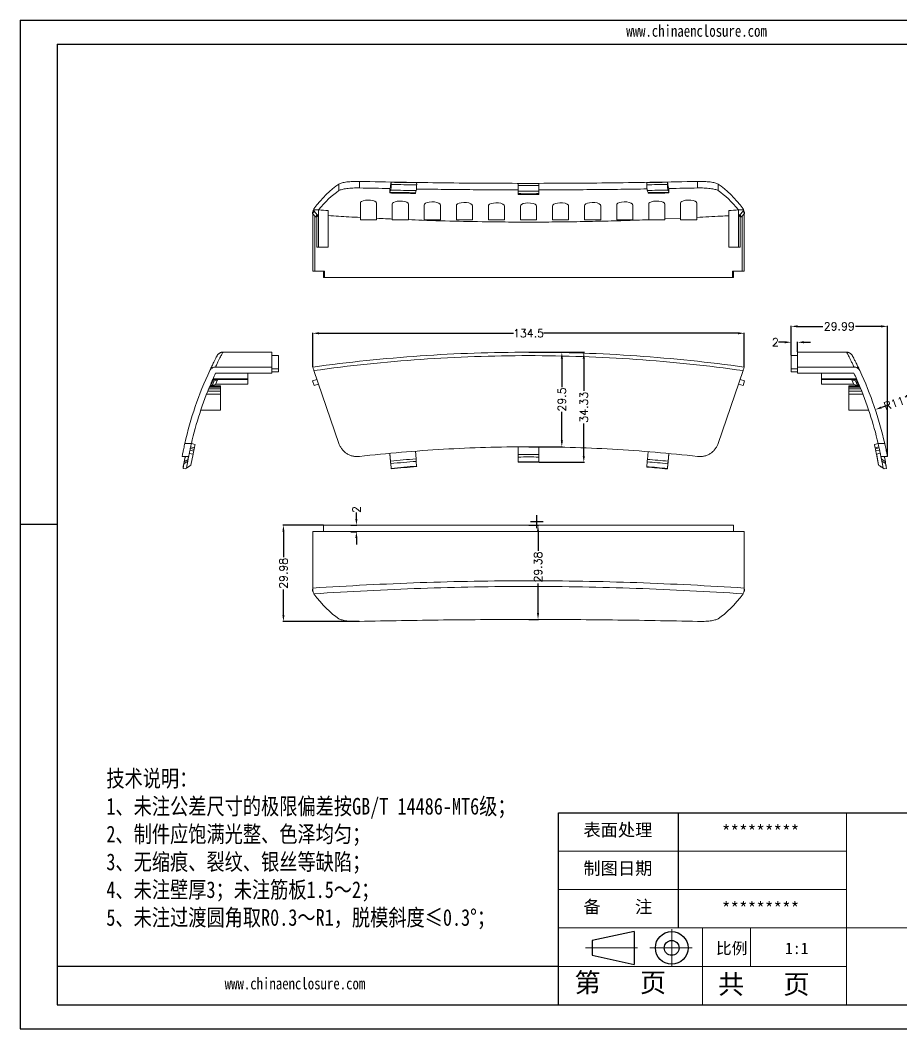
# Model space of a CAD drawing. Header units: inches. Extents: x 1230 to 3313, y 237 to 1043.
# Drawn here: x 2868.1 to 3142.6, y 519 to 833.5 of the extents above; entities that cross this region are included whole.
import ezdxf

# ---------------------------------------------------------------- set-up
doc = ezdxf.new("R2010")
doc.units = ezdxf.units.IN
doc.linetypes.add('CENTER2', pattern=[28.575, 19.05, -3.175, 3.175, -3.175])
doc.layers.add('文字', color=81, linetype='Continuous')
for name, color, linetype, lineweight in [('粗实线', 7, 'Continuous', 30), ('细实线', 3, 'Continuous', 9), ('细点划线', 2, 'CENTER2', 9)]:
    doc.layers.add(name, color=color, linetype=linetype, lineweight=lineweight)
doc.styles.get("Standard").update_dxf_attribs({"font": 'txt', "bigfont": 'gbcbig.shx'})
doc.styles.add('宋体', font='', dxfattribs={"width": 0.8, "height": 3.5})
doc.styles.get('宋体').set_extended_font_data('SimSun')
doc.dimstyles.new('2.5', dxfattribs={"dimtxt": 2.5, "dimasz": 2, "dimexe": 0.18, "dimexo": 0.0625, "dimgap": 0.09, "dimtad": 0, "dimzin": 12, "dimdsep": 46, "dimtxsty": 'Standard', "dimcen": 2, "dimclrd": 3, "dimclre": 3, "dimadec": 0, "dimazin": 0, "dimtfac": 1, "dimtofl": 0, "dimtmove": 0, "dimatfit": 3, "dimfxl": 1, "dimtolj": 1, "dimtzin": 0, "dimarcsym": 0})

# ---------------------------------------------------------------- blocks, each defined once
blk = doc.blocks.new('*D298')
at = {"color": 3, "lineweight": -2}
for p, q in [((2959.32, 725.44), (2959.32, 736.09)), ((2961.32, 735.91), (3021.9, 735.91)), ((3091.82, 735.91), (3031.24, 735.91)), ((3093.82, 725.44), (3093.82, 736.09))]:
    blk.add_line(p, q, dxfattribs=at)
at = {"color": 3}
for points in [[(2961.32, 736.24), (2961.32, 735.57), (2959.32, 735.91)], [(3091.82, 736.24), (3091.82, 735.57), (3093.82, 735.91)]]:
    blk.add_solid(points, dxfattribs=at)
at = {"layer": 'Defpoints', "color": 0}
for p in [(3093.82, 735.91), (2959.32, 725.38), (3093.82, 725.38)]:
    blk.add_point(p, dxfattribs=at)
at = {"color": 0, "insert": (3026.57, 735.91), "char_height": 2.5, "attachment_point": 5}
blk.add_mtext('\\A1;134.5', dxfattribs=at)
blk = doc.blocks.new('*D300')
at = {"color": 3, "lineweight": -2}
for p, q in [((3026.63, 730), (3037.13, 730)), ((3036.95, 728), (3036.95, 719.09)), ((3036.95, 702.5), (3036.95, 711.41)), ((3026.63, 700.5), (3037.13, 700.5))]:
    blk.add_line(p, q, dxfattribs=at)
at = {"color": 3}
for points in [[(3036.62, 728), (3037.29, 728), (3036.95, 730)], [(3036.62, 702.5), (3037.29, 702.5), (3036.95, 700.5)]]:
    blk.add_solid(points, dxfattribs=at)
at = {"layer": 'Defpoints', "color": 0}
for p in [(3026.57, 730), (3036.95, 730), (3026.57, 700.5)]:
    blk.add_point(p, dxfattribs=at)
at = {"color": 0, "insert": (3036.95, 715.25), "char_height": 2.5, "attachment_point": 5, "rotation": 90}
blk.add_mtext('\\A1;29.5', dxfattribs=at)
blk = doc.blocks.new('*D306')
at = {"color": 3, "lineweight": -2}
for p, q in [((3106.43, 733.1), (3104.43, 733.1)), ((3108.43, 729.07), (3108.43, 733.28)), ((3110.43, 730.07), (3110.43, 733.28)), ((3112.43, 733.1), (3114.43, 733.1))]:
    blk.add_line(p, q, dxfattribs=at)
at = {"color": 3}
for points in [[(3106.43, 733.44), (3106.43, 732.77), (3108.43, 733.1)], [(3112.43, 733.44), (3112.43, 732.77), (3110.43, 733.1)]]:
    blk.add_solid(points, dxfattribs=at)
at = {"layer": 'Defpoints', "color": 0}
for p in [(3108.43, 733.1), (3110.43, 730), (3108.43, 729)]:
    blk.add_point(p, dxfattribs=at)
at = {"color": 0, "insert": (3103.51, 733.1), "char_height": 2.5, "attachment_point": 5}
blk.add_mtext('\\A1;2', dxfattribs=at)
blk = doc.blocks.new('*D310')
at = {"color": 3, "lineweight": -2}
for p, q in [((2962.62, 676.05), (2950, 676.05)), ((2950.18, 674.05), (2950.18, 666.15)), ((2950.18, 648.07), (2950.18, 655.97)), ((2973.8, 646.07), (2950, 646.07))]:
    blk.add_line(p, q, dxfattribs=at)
at = {"color": 3}
for points in [[(2949.85, 674.05), (2950.52, 674.05), (2950.18, 676.05)], [(2949.85, 648.07), (2950.52, 648.07), (2950.18, 646.07)]]:
    blk.add_solid(points, dxfattribs=at)
at = {"layer": 'Defpoints', "color": 0}
for p in [(2950.18, 676.05), (2962.68, 676.05), (2973.86, 646.07)]:
    blk.add_point(p, dxfattribs=at)
at = {"color": 0, "insert": (2950.18, 661.06), "char_height": 2.5, "attachment_point": 5, "rotation": 90}
blk.add_mtext('\\A1;29.98', dxfattribs=at)
blk = doc.blocks.new('*D311')
at = {"color": 3, "lineweight": -2}
for p, q in [((3026.63, 676.05), (3029.71, 676.05)), ((3029.53, 674.05), (3029.53, 668.12)), ((3029.53, 648.68), (3029.53, 657.94)), ((3026.63, 646.68), (3029.71, 646.68))]:
    blk.add_line(p, q, dxfattribs=at)
at = {"color": 3}
for points in [[(3029.19, 674.05), (3029.86, 674.05), (3029.53, 676.05)], [(3029.19, 648.68), (3029.86, 648.68), (3029.53, 646.68)]]:
    blk.add_solid(points, dxfattribs=at)
at = {"layer": 'Defpoints', "color": 0}
for p in [(3026.57, 676.05), (3029.53, 676.05), (3026.57, 646.68)]:
    blk.add_point(p, dxfattribs=at)
at = {"color": 0, "insert": (3029.53, 663.03), "char_height": 2.5, "attachment_point": 5, "rotation": 90}
blk.add_mtext('\\A1;29.38', dxfattribs=at)
blk = doc.blocks.new('*D312')
at = {"color": 3, "lineweight": -2}
for p, q in [((2972.93, 678.05), (2972.93, 680.05)), ((2971.19, 676.05), (2973.11, 676.05)), ((2971.19, 674.05), (2973.11, 674.05)), ((2972.93, 672.05), (2972.93, 670.05))]:
    blk.add_line(p, q, dxfattribs=at)
at = {"color": 3}
for points in [[(2972.59, 678.05), (2973.26, 678.05), (2972.93, 676.05)], [(2972.59, 672.05), (2973.26, 672.05), (2972.93, 674.05)]]:
    blk.add_solid(points, dxfattribs=at)
at = {"layer": 'Defpoints', "color": 0}
for p in [(2971.12, 676.05), (2971.12, 674.05), (2972.93, 676.05)]:
    blk.add_point(p, dxfattribs=at)
at = {"color": 0, "insert": (2972.93, 680.98), "char_height": 2.5, "attachment_point": 5, "rotation": 90}
blk.add_mtext('\\A1;2', dxfattribs=at)
blk = doc.blocks.new('*D313')
at = {"color": 3, "lineweight": -2}
for p, q in [((3138.45, 713.39), (3136.55, 712.76)), ((3027.14, 677.19), (3031.14, 677.19)), ((3029.14, 675.19), (3029.14, 679.19))]:
    blk.add_line(p, q, dxfattribs=at)
at = {"color": 3}
blk.add_solid([(3136.44, 713.08), (3136.65, 712.45), (3134.65, 712.13)], dxfattribs=at)
at = {"layer": 'Defpoints', "color": 0}
for p in [(3134.65, 712.13), (3029.14, 677.19)]:
    blk.add_point(p, dxfattribs=at)
at = {"color": 0, "insert": (3144.07, 715.25), "char_height": 2.5, "attachment_point": 5, "rotation": 18.3233}
blk.add_mtext('\\A1;R111.14', dxfattribs=at)
blk = doc.blocks.new('*D317')
at = {"color": 3, "lineweight": -2}
for p, q in [((3026.63, 730), (3043.98, 730)), ((3043.8, 728), (3043.8, 717.93)), ((3043.8, 697.67), (3043.8, 707.75)), ((3029.85, 695.67), (3043.98, 695.67))]:
    blk.add_line(p, q, dxfattribs=at)
at = {"color": 3}
for points in [[(3043.46, 728), (3044.13, 728), (3043.8, 730)], [(3043.46, 697.67), (3044.13, 697.67), (3043.8, 695.67)]]:
    blk.add_solid(points, dxfattribs=at)
at = {"layer": 'Defpoints', "color": 0}
for p in [(3026.57, 730), (3043.8, 730), (3029.78, 695.67)]:
    blk.add_point(p, dxfattribs=at)
at = {"color": 0, "insert": (3043.8, 712.84), "char_height": 2.5, "attachment_point": 5, "rotation": 90}
blk.add_mtext('\\A1;34.33', dxfattribs=at)
blk = doc.blocks.new('*D318')
at = {"color": 3, "lineweight": -2}
for p, q in [((3108.43, 729.07), (3108.43, 738.24)), ((3110.43, 738.06), (3118.34, 738.06)), ((3136.42, 738.06), (3128.52, 738.06)), ((3138.42, 697.51), (3138.42, 738.24))]:
    blk.add_line(p, q, dxfattribs=at)
at = {"color": 3}
for points in [[(3110.43, 738.4), (3110.43, 737.73), (3108.43, 738.06)], [(3136.42, 738.4), (3136.42, 737.73), (3138.42, 738.06)]]:
    blk.add_solid(points, dxfattribs=at)
at = {"layer": 'Defpoints', "color": 0}
for p in [(3138.42, 738.06), (3108.43, 729), (3138.42, 697.45)]:
    blk.add_point(p, dxfattribs=at)
at = {"color": 0, "insert": (3123.43, 738.06), "char_height": 2.5, "attachment_point": 5}
blk.add_mtext('\\A1;29.99', dxfattribs=at)

msp = doc.modelspace()

# ---------------------------------------------------------------- linework, layer by layer
for p, q in [((2868.135, 833.529), (3312.911, 833.529)), ((2868.135, 833.529), (2868.135, 519.041)), ((2879.644, 826.041), (3305.424, 826.041)), ((2879.644, 826.041), (2879.644, 526.528)), ((2879.644, 676.285), (2868.135, 676.285)), ((2868.135, 664.637), (2868.135, 519.041)), ((3035.862, 526.528), (3035.862, 586.431)), ((3035.862, 586.431), (3305.424, 586.431)), ((3073.301, 550.489), (3073.301, 586.431)), ((3035.862, 538.509), (2879.644, 538.509)), ((2879.644, 526.528), (3305.424, 526.528)), ((2868.135, 519.041), (3312.911, 519.041)), ((2868.135, 519.041), (3074.05, 519.041))]:
    msp.add_line(p, q)
at = {"color": 7, "linetype": 'Continuous', "lineweight": 15}
for p, q in [((2973.859, 783.257), (2973.859, 781.222)), ((3079.282, 783.257), (3079.282, 781.222)), ((2967.498, 782.434), (2967.498, 780.383)), ((2983.321, 781.03), (2983.557, 781.51)), ((2983.321, 781.03), (2983.321, 779.853)), ((2983.321, 779.853), (2983.651, 780.532)), ((2983.652, 781.704), (2983.557, 781.51)), ((2983.649, 782.685), (2983.794, 782.981)), ((2983.652, 781.704), (2983.769, 781.942)), ((2983.797, 782.295), (2983.794, 782.981)), ((2991.321, 779.717), (2991.59, 780.419)), ((2991.709, 782.189), (2991.707, 782.875)), ((3023.321, 780.609), (3023.339, 781.135)), ((3023.321, 780.609), (3023.321, 779.437)), ((3023.321, 779.437), (3023.346, 780.184)), ((3023.345, 782.325), (3023.339, 781.135)), ((3023.346, 781.349), (3023.339, 781.135)), ((3023.345, 782.325), (3023.356, 782.653)), ((3023.346, 780.184), (3023.355, 781.612)), ((3023.346, 781.349), (3023.355, 781.612)), ((3023.355, 781.612), (3023.357, 781.969)), ((3023.357, 781.969), (3023.356, 782.653)), ((3029.796, 782.325), (3029.785, 782.653)), ((3029.785, 781.969), (3029.785, 782.653)), ((3029.785, 781.969), (3029.787, 781.612)), ((3029.796, 781.349), (3029.787, 781.612)), ((3029.787, 781.612), (3029.796, 780.184)), ((3029.803, 781.135), (3029.796, 782.325)), ((3029.796, 781.349), (3029.803, 781.135)), ((3029.821, 779.437), (3029.796, 780.184)), ((3029.821, 780.609), (3029.803, 781.135)), ((3029.821, 780.609), (3029.821, 779.437)), ((3063.41, 782.214), (3063.413, 782.9)), ((3063.821, 779.748), (3063.536, 780.445)), ((3069.839, 782.302), (3069.842, 782.989)), ((3069.989, 782.692), (3069.842, 782.989)), ((3069.986, 781.712), (3069.867, 781.95)), ((3069.986, 781.712), (3070.082, 781.518)), ((3070.321, 779.862), (3069.987, 780.54)), ((3070.321, 781.039), (3070.082, 781.518)), ((3070.321, 781.039), (3070.321, 779.862)), ((3085.643, 782.434), (3085.643, 780.383)), ((2983.321, 779.853), (2983.321, 779.651)), ((2991.321, 779.508), (2991.321, 779.717)), ((3023.321, 779.437), (3023.321, 779.216)), ((3029.821, 779.216), (3029.821, 779.437)), ((3063.821, 779.748), (3063.821, 779.541)), ((3070.321, 779.66), (3070.321, 779.862)), ((2959.222, 773.298), (2959.718, 773.928)), ((2959.222, 773.298), (2959.222, 773.716)), ((2959.718, 774.346), (2959.718, 773.928)), ((2959.718, 774.346), (2961.137, 774.346)), ((2959.718, 773.928), (2960.664, 772.846)), ((2961.137, 774.346), (2961.137, 772.846)), ((2964.17, 774.173), (2964.17, 762.776)), ((2974.158, 776.568), (2974.158, 771.276)), ((2979.158, 771.276), (2979.158, 776.566)), ((2984.115, 776.23), (2984.115, 771.276)), ((2989.115, 771.276), (2989.115, 776.228)), ((2994.09, 775.96), (2994.09, 771.276)), ((2999.09, 771.276), (2999.09, 775.958)), ((3004.076, 775.764), (3004.076, 771.276)), ((3009.076, 771.276), (3009.076, 775.762)), ((3014.071, 775.645), (3014.071, 771.276)), ((3019.071, 771.276), (3019.071, 775.643)), ((3024.071, 775.605), (3024.071, 771.276)), ((3029.071, 771.276), (3029.071, 775.603)), ((3034.07, 775.645), (3034.07, 771.276)), ((3039.07, 771.276), (3039.07, 775.643)), ((3044.065, 775.764), (3044.065, 771.276)), ((3049.065, 771.276), (3049.065, 775.762)), ((3054.052, 775.96), (3054.052, 771.276)), ((3059.052, 771.276), (3059.052, 775.958)), ((3064.026, 776.23), (3064.026, 771.276)), ((3069.026, 771.276), (3069.026, 776.228)), ((3073.984, 776.568), (3073.984, 771.276)), ((3078.984, 771.276), (3078.984, 776.566)), ((3088.972, 774.173), (3088.972, 762.776)), ((3092.005, 774.346), (3092.005, 772.846)), ((3093.424, 774.346), (3092.005, 774.346)), ((3092.478, 772.846), (3093.424, 773.928)), ((3093.424, 774.346), (3093.424, 773.928)), ((3093.424, 773.928), (3093.919, 773.298)), ((3093.919, 773.298), (3093.919, 773.716)), ((2960.168, 772.216), (2959.222, 773.298)), ((2959.321, 772.861), (2959.321, 755.276)), ((2959.981, 755.276), (2959.981, 772.43)), ((2960.664, 772.846), (2960.168, 772.216)), ((2960.168, 772.216), (2960.641, 772.216)), ((2961.137, 772.846), (2960.641, 772.216)), ((2960.641, 772.216), (2960.641, 762.776)), ((2960.664, 772.846), (2961.137, 772.846)), ((2961.137, 772.846), (2961.137, 762.776)), ((2979.158, 771.276), (2974.158, 771.276)), ((2989.115, 771.276), (2984.115, 771.276)), ((2999.09, 771.276), (2994.09, 771.276)), ((3009.076, 771.276), (3004.076, 771.276)), ((3019.071, 771.276), (3014.071, 771.276)), ((3029.071, 771.276), (3024.071, 771.276)), ((3039.07, 771.276), (3034.07, 771.276)), ((3049.065, 771.276), (3044.065, 771.276)), ((3059.052, 771.276), (3054.052, 771.276)), ((3069.026, 771.276), (3064.026, 771.276)), ((3069.026, 771.54), (3073.984, 771.756)), ((3078.984, 771.276), (3073.984, 771.276)), ((3092.478, 772.846), (3092.005, 772.846)), ((3092.005, 772.846), (3092.5, 772.216)), ((3092.005, 772.846), (3092.005, 762.776)), ((3092.973, 772.216), (3092.478, 772.846)), ((3092.973, 772.216), (3092.5, 772.216)), ((3092.5, 772.216), (3092.5, 762.776)), ((3093.919, 773.298), (3092.973, 772.216)), ((3093.16, 772.43), (3093.16, 755.276)), ((3093.821, 772.861), (3093.804, 773.166)), ((3093.821, 772.861), (3093.821, 755.276)), ((2960.641, 762.776), (2961.137, 762.776)), ((2961.137, 762.776), (2964.17, 762.776)), ((3092.005, 762.776), (3088.972, 762.776)), ((3092.5, 762.776), (3092.005, 762.776)), ((2959.981, 755.276), (2959.321, 755.276)), ((2959.981, 755.276), (2963.013, 755.276)), ((2962.682, 755.276), (2962.682, 753.276)), ((2963.013, 755.276), (2963.013, 753.276)), ((3093.16, 755.276), (3090.129, 755.276)), ((3090.129, 755.276), (3090.129, 753.276)), ((3090.459, 755.276), (3090.459, 753.276)), ((3093.821, 755.276), (3093.16, 755.276)), ((2963.013, 753.276), (2962.682, 753.276)), ((3090.129, 753.276), (2963.013, 753.276)), ((3090.129, 753.276), (3090.459, 753.276)), ((2946.596, 730.005), (2931.295, 730.005)), ((2946.596, 730.005), (2946.596, 725.381)), ((3125.734, 730.005), (3110.434, 730.005)), ((3110.434, 725.381), (3110.434, 730.005)), ((2948.596, 729.005), (2946.596, 729.005)), ((2948.596, 729.005), (2948.596, 724.825)), ((3110.434, 729.005), (3108.434, 729.005)), ((3108.434, 724.825), (3108.434, 729.005)), ((2929.01, 725.381), (2946.596, 725.381)), ((2929.035, 723.453), (2946.596, 723.453)), ((2939.096, 723.453), (2939.096, 721.729)), ((2946.596, 725.381), (2946.596, 723.453)), ((2946.596, 724.825), (2948.596, 724.825)), ((2946.596, 723.86), (2948.596, 723.86)), ((2948.596, 723.86), (2948.596, 724.825)), ((2959.704, 724.262), (2967.498, 701.504)), ((3085.643, 701.504), (3093.438, 724.262)), ((3110.434, 724.825), (3108.434, 724.825)), ((3108.434, 723.86), (3108.434, 724.825)), ((3110.434, 723.86), (3108.434, 723.86)), ((3110.434, 723.453), (3110.434, 725.381)), ((3128.019, 725.381), (3110.434, 725.381)), ((3110.434, 723.453), (3127.994, 723.453)), ((3117.934, 723.453), (3117.934, 721.729)), ((2927.944, 719.593), (2928.574, 721.039)), ((2928.156, 721.039), (2928.156, 721.525)), ((2928.156, 721.525), (2929.656, 721.525)), ((2928.574, 721.039), (2928.156, 721.039)), ((2928.247, 721.729), (2939.096, 721.729)), ((2928.574, 721.039), (2929.656, 721.363)), ((2929.656, 721.363), (2929.025, 719.917)), ((2929.656, 721.363), (2929.656, 721.525)), ((2929.656, 721.525), (2939.096, 721.525)), ((2939.096, 721.729), (2939.096, 721.525)), ((2939.096, 721.525), (2939.096, 720.079)), ((2959.222, 721.039), (2960.641, 721.525)), ((2959.222, 721.039), (2959.718, 719.593)), ((3093.919, 721.039), (3092.5, 721.525)), ((3093.919, 721.039), (3093.424, 719.593)), ((3128.783, 721.729), (3117.934, 721.729)), ((3117.934, 721.729), (3117.934, 721.525)), ((3127.374, 721.525), (3117.934, 721.525)), ((3117.934, 721.525), (3117.934, 720.079)), ((3128.874, 721.525), (3127.374, 721.525)), ((3127.374, 721.363), (3127.374, 721.525)), ((3128.004, 719.917), (3127.374, 721.363)), ((3127.374, 721.363), (3128.455, 721.039)), ((3128.455, 721.039), (3129.086, 719.593)), ((3128.455, 721.039), (3128.874, 721.039)), ((3128.874, 721.039), (3128.874, 721.525)), ((2930.596, 717.871), (2926.61, 717.871)), ((2930.596, 718.586), (2926.9, 718.586)), ((2930.596, 719.096), (2927.111, 719.096)), ((2930.596, 719.403), (2927.239, 719.403)), ((2930.596, 719.505), (2927.282, 719.505)), ((2927.525, 719.593), (2927.525, 720.079)), ((2927.525, 719.593), (2927.944, 719.593)), ((2929.025, 719.917), (2927.944, 719.593)), ((2929.096, 720.079), (2939.096, 720.079)), ((2930.596, 719.505), (2930.596, 719.403)), ((2930.596, 719.403), (2930.596, 719.096)), ((2930.596, 719.096), (2930.596, 718.586)), ((2930.596, 718.586), (2930.596, 717.871)), ((2930.596, 717.871), (2930.596, 716.953)), ((2959.718, 719.593), (2961.137, 720.079)), ((3093.424, 719.593), (3092.005, 720.079)), ((3127.934, 720.079), (3117.934, 720.079)), ((3129.747, 719.505), (3126.434, 719.505)), ((3126.434, 719.403), (3126.434, 719.505)), ((3129.79, 719.403), (3126.434, 719.403)), ((3126.434, 719.096), (3126.434, 719.403)), ((3129.918, 719.096), (3126.434, 719.096)), ((3126.434, 718.586), (3126.434, 719.096)), ((3130.129, 718.586), (3126.434, 718.586)), ((3126.434, 717.871), (3126.434, 718.586)), ((3130.419, 717.871), (3126.434, 717.871)), ((3126.434, 716.953), (3126.434, 717.871)), ((3129.086, 719.593), (3128.004, 719.917)), ((3129.504, 719.593), (3129.086, 719.593)), ((3129.504, 719.593), (3129.504, 720.079)), ((2930.596, 716.953), (2926.246, 716.953)), ((2930.596, 716.953), (2930.596, 711.953)), ((3130.783, 716.953), (3126.434, 716.953)), ((3126.434, 714.453), (3126.434, 716.953)), ((3126.434, 711.953), (3126.434, 714.453)), ((2924.437, 711.953), (2930.596, 711.953)), ((3126.434, 711.953), (3132.592, 711.953)), ((2919.438, 701.504), (2921.488, 701.504)), ((2921.486, 701.493), (2922.656, 701.226)), ((2922.659, 701.238), (2921.489, 701.505)), ((3135.541, 701.505), (3134.371, 701.238)), ((3135.543, 701.493), (3134.373, 701.226)), ((3137.592, 701.504), (3135.541, 701.504)), ((2920.832, 698.428), (2922.009, 698.195)), ((2921.036, 699.433), (2922.211, 699.188)), ((2921.157, 700.004), (2922.33, 699.753)), ((2921.263, 700.493), (2922.435, 700.237)), ((2922.009, 698.195), (2921.331, 694.777)), ((2922.002, 698.158), (2922.037, 698.333)), ((2922.035, 698.324), (2922.155, 698.916)), ((2922.435, 700.237), (2922.329, 699.753)), ((2983.321, 698.475), (2983.321, 698.241)), ((2983.321, 698.475), (2983.557, 696.063)), ((2983.321, 698.241), (2983.651, 694.824)), ((2991.321, 699.158), (2991.513, 696.747)), ((3023.321, 700.493), (3023.321, 700.237)), ((3023.321, 700.493), (3023.339, 698.086)), ((3023.321, 700.237), (3023.346, 696.818)), ((3029.821, 700.237), (3029.796, 696.818)), ((3029.821, 700.493), (3029.803, 698.086)), ((3029.821, 700.493), (3029.821, 700.237)), ((3063.821, 699), (3063.618, 696.589)), ((3070.321, 698.195), (3069.987, 694.777)), ((3070.321, 698.428), (3070.082, 696.016)), ((3070.321, 698.428), (3070.321, 698.195)), ((3135.767, 700.493), (3134.594, 700.237)), ((3134.594, 700.237), (3134.666, 699.908)), ((3135.839, 700.161), (3134.666, 699.908)), ((3135.983, 699.48), (3134.809, 699.235)), ((3134.906, 698.761), (3134.963, 698.478)), ((3135.005, 698.27), (3135.191, 697.335)), ((3136.188, 698.475), (3135.011, 698.241)), ((3135.011, 698.241), (3135.69, 694.824)), ((2918.611, 697.463), (2918.615, 697.487)), ((2918.611, 697.448), (2918.616, 697.448)), ((2918.616, 697.448), (2920.651, 697.448)), ((2919.179, 695.234), (2918.883, 693.741)), ((2919.277, 695.812), (2918.972, 694.317)), ((2919.271, 695.811), (2918.997, 694.476)), ((2919.546, 697.322), (2919.218, 695.822)), ((2919.548, 697.334), (2919.22, 695.834)), ((2919.742, 697.448), (2919.546, 697.322)), ((2919.726, 697.448), (2919.548, 697.334)), ((2920.16, 695.039), (2919.922, 693.84)), ((2920.16, 695.039), (2920.354, 696.016)), ((2920.638, 697.448), (2920.354, 696.016)), ((2920.637, 697.477), (2920.456, 696.589)), ((2983.652, 695.087), (2983.557, 696.063)), ((2983.649, 695.281), (2983.794, 693.788)), ((2983.652, 695.087), (2983.769, 693.887)), ((2991.589, 695.971), (2991.707, 694.476)), ((3023.346, 697.109), (3023.339, 698.086)), ((3023.345, 697.322), (3023.339, 698.086)), ((3023.345, 697.322), (3023.356, 695.822)), ((3023.346, 697.109), (3023.355, 695.902)), ((3023.346, 696.818), (3023.355, 695.902)), ((3023.355, 695.902), (3023.357, 695.673)), ((3023.357, 695.673), (3023.356, 695.822)), ((3029.796, 697.322), (3029.785, 695.822)), ((3029.785, 695.673), (3029.787, 695.902)), ((3029.785, 695.673), (3029.785, 695.822)), ((3029.796, 697.109), (3029.787, 695.902)), ((3029.787, 695.902), (3029.796, 696.818)), ((3029.803, 698.086), (3029.796, 697.322)), ((3029.796, 697.109), (3029.803, 698.086)), ((3063.538, 695.812), (3063.413, 694.317)), ((3069.989, 695.234), (3069.842, 693.741)), ((3069.986, 695.039), (3069.867, 693.84)), ((3069.986, 695.039), (3070.082, 696.016)), ((3135.191, 697.335), (3135.698, 694.777)), ((3136.384, 697.448), (3138.419, 697.448)), ((3136.392, 697.448), (3136.667, 696.063)), ((3136.401, 697.448), (3136.545, 696.747)), ((3136.862, 695.087), (3136.667, 696.063)), ((3136.862, 695.087), (3137.1, 693.887)), ((3137.483, 697.322), (3137.288, 697.448)), ((3137.481, 697.334), (3137.303, 697.448)), ((3137.809, 695.834), (3137.481, 697.334)), ((3137.483, 697.322), (3137.811, 695.822)), ((3137.725, 695.971), (3138.033, 694.476)), ((3137.842, 695.281), (3138.139, 693.788)), ((3138.414, 697.487), (3138.413, 697.493)), ((2919.57, 693.605), (2918.883, 693.741)), ((2918.89, 693.788), (2918.909, 693.91)), ((2918.973, 694.325), (2918.997, 694.476)), ((2983.797, 693.652), (2983.794, 693.788)), ((2991.709, 694.335), (2991.707, 694.476)), ((3063.41, 694.178), (3063.413, 694.317)), ((3069.839, 693.605), (3069.842, 693.741)), ((3137.453, 693.652), (3138.139, 693.788)), ((3137.46, 693.605), (3138.146, 693.741)), ((2959.321, 656.467), (2959.321, 674.052)), ((2959.321, 674.052), (3093.821, 674.052)), ((2962.682, 674.052), (2962.682, 676.052)), ((2962.682, 676.052), (3090.459, 676.052)), ((3090.459, 674.052), (3090.459, 676.052)), ((3093.821, 656.467), (3093.821, 674.052)), ((2959.331, 656.155), (2959.222, 656.03)), ((2959.222, 656.03), (2959.222, 655.612)), ((2959.222, 655.612), (2959.387, 655.612)), ((3093.919, 655.612), (3093.748, 655.612)), ((3093.919, 656.03), (3093.804, 656.162)), ((3093.919, 656.03), (3093.919, 655.612))]:
    msp.add_line(p, q, dxfattribs=at)
at = {"color": 8, "linetype": 'Continuous', "lineweight": 15}
for p, q in [((2920.523, 697.109), (2920.402, 696.554)), ((2920.523, 697.109), (2920.597, 697.448)), ((3136.506, 697.109), (3136.432, 697.448)), ((3136.506, 697.109), (3136.592, 696.716))]:
    msp.add_line(p, q, dxfattribs=at)
at = {"color": 7, "linetype": 'Continuous', "lineweight": 15, "flags": 128}
for points in [[(2979.124, 776.566), (2979.082, 776.788), (2978.708, 777.076), (2978.078, 777.292), (2977.302, 777.413), (2976.486, 777.44), (2975.711, 777.379), (2975.036, 777.239), (2974.517, 777.028), (2974.212, 776.755), (2974.158, 776.568), (2974.158, 776.568)], [(2989.082, 776.228), (2989.039, 776.457), (2988.662, 776.754), (2988.028, 776.976), (2987.25, 777.1), (2986.435, 777.127), (2985.663, 777.063), (2984.991, 776.92), (2984.474, 776.702), (2984.17, 776.422), (2984.115, 776.23), (2984.115, 776.23)], [(2999.056, 775.958), (2999.013, 776.193), (2998.634, 776.498), (2997.997, 776.724), (2997.216, 776.851), (2996.403, 776.876), (2995.633, 776.811), (2994.964, 776.664), (2994.447, 776.442), (2994.144, 776.156), (2994.09, 775.96), (2994.09, 775.96)], [(3059.018, 775.958), (3058.975, 776.193), (3058.596, 776.498), (3057.959, 776.724), (3057.179, 776.851), (3056.365, 776.876), (3055.596, 776.811), (3054.926, 776.664), (3054.41, 776.442), (3054.106, 776.156), (3054.052, 775.96), (3054.052, 775.96)], [(3068.992, 776.228), (3068.95, 776.457), (3068.573, 776.754), (3067.939, 776.976), (3067.161, 777.1), (3066.346, 777.127), (3065.574, 777.063), (3064.902, 776.92), (3064.385, 776.702), (3064.081, 776.422), (3064.026, 776.23), (3064.026, 776.23)], [(3078.95, 776.566), (3078.908, 776.788), (3078.534, 777.076), (3077.904, 777.292), (3077.128, 777.413), (3076.312, 777.44), (3075.537, 777.379), (3074.862, 777.239), (3074.343, 777.028), (3074.038, 776.755), (3073.984, 776.568), (3073.984, 776.568)], [(3009.042, 775.762), (3008.999, 776), (3008.618, 776.311), (3007.979, 776.541), (3007.198, 776.669), (3006.385, 776.694), (3005.617, 776.628), (3004.949, 776.479), (3004.434, 776.253), (3004.13, 775.962), (3004.076, 775.764), (3004.076, 775.764)], [(3019.038, 775.643), (3018.994, 775.884), (3018.612, 776.197), (3017.971, 776.43), (3017.189, 776.558), (3016.377, 776.583), (3015.61, 776.516), (3014.943, 776.366), (3014.429, 776.138), (3014.125, 775.845), (3014.071, 775.645), (3014.071, 775.645)], [(3029.037, 775.603), (3028.993, 775.845), (3028.611, 776.159), (3027.97, 776.392), (3027.187, 776.521), (3026.375, 776.546), (3025.609, 776.479), (3024.942, 776.328), (3024.428, 776.1), (3024.125, 775.805), (3024.071, 775.605), (3024.071, 775.605)], [(3039.036, 775.643), (3038.993, 775.884), (3038.611, 776.197), (3037.97, 776.43), (3037.188, 776.558), (3036.375, 776.583), (3035.609, 776.516), (3034.942, 776.366), (3034.427, 776.138), (3034.124, 775.845), (3034.07, 775.645), (3034.07, 775.645)], [(3049.031, 775.762), (3048.988, 776), (3048.607, 776.311), (3047.968, 776.541), (3047.186, 776.669), (3046.374, 776.694), (3045.606, 776.628), (3044.938, 776.479), (3044.423, 776.253), (3044.119, 775.962), (3044.065, 775.764), (3044.065, 775.764)], [(2922.364, 699.908), (2922.337, 699.784), (2922.33, 699.753)]]:
    msp.add_lwpolyline(points, dxfattribs=at)
at = {"color": 7, "linetype": 'Continuous', "lineweight": 15}
for centre, radius, start, end in [((3027.888, 677.193), 111.142, 154.94372, 167.36486), ((3027.888, 677.193), 109.142, 154.92163, 156.03426), ((3029.141, 677.193), 109.142, 23.96574, 25.07837), ((3029.141, 677.193), 111.142, 12.63514, 25.05628), ((3027.888, 677.193), 109.142, 156.03426, 156.86256), ((3027.888, 676.707), 109.142, 156.03426, 156.86256), ((3029.141, 677.193), 109.142, 23.13744, 23.96574), ((3029.141, 676.707), 109.142, 23.13744, 23.96574), ((3027.888, 677.193), 109.142, 156.86256, 167.12939), ((3029.141, 677.193), 109.142, 12.87061, 23.13744), ((3027.888, 677.193), 107.942, 168.24236, 168.78048), ((3027.888, 677.193), 107.942, 167.13501, 167.67294), ((3029.141, 677.193), 107.942, 12.32706, 12.86499), ((3029.141, 677.193), 107.942, 11.24484, 11.78295)]:
    msp.add_arc(centre, radius, start, end, dxfattribs=at)
for centre, major_axis, start_param, end_param in [((2975.824, 673.983), (0, 111.142), 0.2205248, 0.4373145), ((2975.824, 673.983), (0, 109.142), 0.2246346, 0.4038245), ((3077.317, 673.983), (0, 111.142), 5.8458708, 6.0626605), ((3077.317, 673.983), (0, 109.142), 5.8793608, 6.0585507), ((2974.405, 673.983), (0, 109.142), 0.4038245, 0.4182811), ((3078.737, 673.983), (0, 109.142), 5.8649042, 5.8793608), ((2974.405, 755.345), (0, 109.142), 2.7233115, 2.7300187), ((2975.824, 755.345), (0, 111.142), 2.7042782, 2.9210678), ((3077.317, 755.345), (0, 111.142), 3.3621175, 3.5789072), ((3078.737, 755.345), (0, 109.142), 3.5534019, 3.5598738)]:
    msp.add_ellipse(centre, major_axis=major_axis, ratio=0.3424727, start_param=start_param, end_param=end_param, dxfattribs=at)
for points, knots in [([(2967.498, 782.434), (2967.607, 782.505), (2967.742, 782.572), (2968.061, 782.699), (2968.244, 782.758), (2968.663, 782.868), (2968.895, 782.919), (2969.393, 783.009), (2969.662, 783.05), (2970.237, 783.121), (2970.541, 783.151), (2971.166, 783.201), (2971.49, 783.221), (2972.158, 783.25), (2972.499, 783.259), (2973.177, 783.266), (2973.518, 783.264), (2973.859, 783.257)], [0, 0, 0, 0, 0.125, 0.125, 0.25, 0.25, 0.375, 0.375, 0.5, 0.5, 0.625, 0.625, 0.75, 0.75, 0.875, 0.875, 1, 1, 1, 1]), ([(2973.859, 783.257), (2982.575, 783.071), (2991.308, 782.918), (3008.809, 782.709), (3017.577, 782.654), (3035.149, 782.652), (3043.953, 782.706), (3057.186, 782.862), (3061.602, 782.926), (3070.442, 783.076), (3074.87, 783.162), (3079.282, 783.257)], [0, 0, 0, 0, 0.25, 0.25, 0.5, 0.5, 0.75, 0.75, 0.875, 0.875, 1, 1, 1, 1]), ([(3079.282, 783.257), (3079.621, 783.264), (3079.96, 783.266), (3080.641, 783.259), (3080.985, 783.25), (3081.648, 783.221), (3081.971, 783.201), (3082.599, 783.152), (3082.905, 783.121), (3083.476, 783.05), (3083.745, 783.01), (3084.247, 782.919), (3084.48, 782.868), (3084.895, 782.758), (3085.079, 782.699), (3085.4, 782.572), (3085.536, 782.504), (3085.643, 782.434)], [0, 0, 0, 0, 0.125, 0.125, 0.25, 0.25, 0.375, 0.375, 0.5, 0.5, 0.625, 0.625, 0.75, 0.75, 0.875, 0.875, 1, 1, 1, 1]), ([(2967.498, 780.383), (2967.607, 780.456), (2967.742, 780.524), (2968.06, 780.653), (2968.244, 780.713), (2968.662, 780.826), (2968.894, 780.877), (2969.393, 780.97), (2969.661, 781.011), (2970.236, 781.083), (2970.54, 781.114), (2971.166, 781.165), (2971.489, 781.185), (2972.157, 781.215), (2972.498, 781.224), (2973.177, 781.231), (2973.518, 781.229), (2973.859, 781.222)], [0, 0, 0, 0, 0.125, 0.125, 0.25, 0.25, 0.375, 0.375, 0.5, 0.5, 0.625, 0.625, 0.75, 0.75, 0.875, 0.875, 1, 1, 1, 1]), ([(2991.622, 780.888), (2994.182, 780.85), (2999.404, 780.772), (3007.3, 780.689), (3015.307, 780.63), (3020.649, 780.616), (3023.321, 780.609)], [0, 0, 0, 0, 0.242657, 0.4949202, 0.7474204, 1, 1, 1, 1]), ([(3029.821, 780.609), (3032.655, 780.617), (3038.324, 780.632), (3046.827, 780.698), (3055.222, 780.791), (3060.777, 780.877), (3063.502, 780.92)], [0, 0, 0, 0, 0.2521482, 0.5043858, 0.7568915, 1, 1, 1, 1]), ([(3079.282, 781.222), (3079.621, 781.229), (3079.961, 781.231), (3080.642, 781.224), (3080.985, 781.215), (3081.649, 781.185), (3081.972, 781.165), (3082.6, 781.115), (3082.906, 781.083), (3083.477, 781.011), (3083.745, 780.97), (3084.247, 780.878), (3084.481, 780.826), (3084.895, 780.714), (3085.079, 780.654), (3085.4, 780.524), (3085.536, 780.455), (3085.643, 780.383)], [0, 0, 0, 0, 0.125, 0.125, 0.25, 0.25, 0.375, 0.375, 0.5, 0.5, 0.625, 0.625, 0.75, 0.75, 0.875, 0.875, 1, 1, 1, 1]), ([(2983.321, 779.651), (2983.987, 779.638), (2985.32, 779.612), (2987.32, 779.576), (2989.32, 779.541), (2990.654, 779.519), (2991.321, 779.508)], [0, 0, 0, 0, 0.250124, 0.5001622, 0.7501193, 1, 1, 1, 1]), ([(3023.321, 779.216), (3023.862, 779.215), (3024.946, 779.213), (3026.571, 779.213), (3028.196, 779.213), (3029.279, 779.215), (3029.821, 779.216)], [0, 0, 0, 0, 0.2500016, 0.5, 0.7499984, 1, 1, 1, 1]), ([(3063.821, 779.541), (3064.362, 779.551), (3065.446, 779.569), (3067.071, 779.599), (3068.696, 779.629), (3069.779, 779.65), (3070.321, 779.66)], [0, 0, 0, 0, 0.2499006, 0.4998653, 0.7498974, 1, 1, 1, 1]), ([(2959.704, 774.666), (2959.638, 774.561), (2959.537, 774.399), (2959.474, 774.11), (2959.452, 774.008)], [0, 0, 0, 0, 0.6495671, 1, 1, 1, 1]), ([(3093.697, 773.998), (3093.692, 774.028), (3093.654, 774.253), (3093.557, 774.478), (3093.466, 774.621), (3093.438, 774.666)], [0, 0, 0, 0, 0.09604648, 0.71957247, 1, 1, 1, 1]), ([(2959.331, 773.173), (2959.33, 773.159), (2959.319, 773.059), (2959.32, 772.953), (2959.321, 772.861)], [0, 0, 0, 0, 0.1412827, 1, 1, 1, 1]), ([(2964.17, 772.577), (2966.306, 772.445), (2969.629, 772.241), (2972.966, 772.076), (2974.158, 772.017)], [0, 0, 0, 0, 0.6427822, 1, 1, 1, 1]), ([(2979.158, 771.763), (2980.101, 771.712), (2981.751, 771.623), (2983.407, 771.56), (2984.115, 771.533)], [0, 0, 0, 0, 0.5719699, 1, 1, 1, 1]), ([(2989.115, 771.332), (2990.552, 771.272), (2995.81, 771.053), (3004.914, 770.809), (3015.163, 770.628), (3024.16, 770.568), (3031.921, 770.58), (3039.699, 770.658), (3047.499, 770.798), (3055.297, 771.01), (3060.811, 771.18), (3063.715, 771.308), (3064.026, 771.322)], [0, 0, 0, 0, 0.0577028, 0.2111887, 0.3646744, 0.4678757, 0.571077, 0.6750515, 0.7790261, 0.8832662, 0.9875064, 1, 1, 1, 1]), ([(3078.984, 772.018), (3081.481, 772.148), (3084.815, 772.32), (3088.138, 772.524), (3088.972, 772.575)], [0, 0, 0, 0, 0.7491413, 1, 1, 1, 1]), ([(2931.294, 730.002), (2931.283, 730.003), (2931.155, 730.013), (2930.919, 729.975), (2930.607, 729.892), (2930.335, 729.766), (2930.108, 729.62), (2929.924, 729.466), (2929.785, 729.319), (2929.688, 729.197), (2929.629, 729.111), (2929.602, 729.068), (2929.587, 729.043), (2929.577, 729.027), (2929.574, 729.022), (2929.572, 729.019)], [0, 0, 0, 0, 0.0157837, 0.1697806, 0.3127297, 0.4445283, 0.5644072, 0.6709391, 0.761867, 0.8329676, 0.878559, 0.9045155, 0.9278401, 0.9622231, 1, 1, 1, 1]), ([(2959.321, 725.381), (2970.443, 726.918), (2981.607, 728.072), (3004.023, 729.616), (3015.277, 730.005), (3037.87, 730.005), (3049.121, 729.616), (3071.535, 728.072), (3082.699, 726.918), (3093.821, 725.381)], [0, 0, 0, 0, 0.25, 0.25, 0.5, 0.5, 0.75, 0.75, 1, 1, 1, 1]), ([(3127.457, 729.019), (3127.454, 729.024), (3127.449, 729.032), (3127.432, 729.061), (3127.402, 729.108), (3127.338, 729.202), (3127.214, 729.357), (3127.017, 729.549), (3126.735, 729.749), (3126.408, 729.899), (3126.062, 729.991), (3125.839, 729.997), (3125.734, 729.999)], [0, 0, 0, 0, 0.0558403, 0.0873103, 0.1153093, 0.159739, 0.2448728, 0.3817445, 0.5256127, 0.7042122, 0.8598306, 1, 1, 1, 1]), ([(2927.206, 724.262), (2927.439, 724.755), (2927.905, 725.742), (2928.477, 726.895), (2928.942, 727.812), (2929.275, 728.459), (2929.485, 728.86), (2929.51, 728.907), (2929.523, 728.93)], [0, 0, 0, 0, 0.1675862, 0.3351979, 0.502782, 0.6713624, 0.8399715, 1, 1, 1, 1]), ([(3093.438, 724.262), (3082.382, 725.815), (3071.284, 726.982), (3048.997, 728.542), (3037.809, 728.936), (3015.338, 728.936), (3004.147, 728.542), (2981.858, 726.982), (2970.76, 725.815), (2959.704, 724.262)], [0, 0, 0, 0, 0.25, 0.25, 0.5, 0.5, 0.75, 0.75, 1, 1, 1, 1]), ([(3127.504, 728.934), (3127.504, 728.935), (3127.481, 728.978), (3127.562, 728.825), (3127.754, 728.459), (3128.092, 727.804), (3128.553, 726.894), (3129.125, 725.741), (3129.591, 724.755), (3129.824, 724.262)], [0, 0, 0, 0, 0.0019437, 0.1677812, 0.3336471, 0.4994854, 0.6663138, 0.8331696, 1, 1, 1, 1]), ([(2929.01, 725.381), (2928.819, 725.381), (2928.631, 725.355), (2928.266, 725.252), (2928.092, 725.175), (2927.775, 724.978), (2927.63, 724.857), (2927.386, 724.583), (2927.283, 724.428), (2927.206, 724.262)], [0, 0, 0, 0, 0.25, 0.25, 0.5, 0.5, 0.75, 0.75, 1, 1, 1, 1]), ([(2959.704, 724.262), (2959.647, 724.428), (2959.595, 724.58), (2959.501, 724.856), (2959.459, 724.976), (2959.392, 725.174), (2959.365, 725.251), (2959.33, 725.354), (2959.321, 725.381), (2959.321, 725.381)], [0, 0, 0, 0, 0.25, 0.25, 0.5, 0.5, 0.75, 0.75, 1, 1, 1, 1]), ([(3093.821, 725.381), (3093.821, 725.381), (3093.812, 725.355), (3093.777, 725.252), (3093.75, 725.175), (3093.683, 724.978), (3093.641, 724.857), (3093.547, 724.583), (3093.494, 724.428), (3093.438, 724.262)], [0, 0, 0, 0, 0.25, 0.25, 0.5, 0.5, 0.75, 0.75, 1, 1, 1, 1]), ([(3129.824, 724.262), (3129.746, 724.428), (3129.646, 724.58), (3129.4, 724.856), (3129.257, 724.976), (3128.94, 725.174), (3128.765, 725.251), (3128.402, 725.354), (3128.211, 725.381), (3128.019, 725.381)], [0, 0, 0, 0, 0.25, 0.25, 0.5, 0.5, 0.75, 0.75, 1, 1, 1, 1]), ([(2918.616, 697.493), (2918.614, 697.485), (2918.611, 697.465), (2918.653, 697.692), (2918.721, 698.053), (2918.822, 698.574), (2918.951, 699.223), (2919.109, 699.991), (2919.273, 700.763), (2919.39, 701.288), (2919.438, 701.504)], [0, 0, 0, 0, 0.10511496, 0.23775002, 0.37038956, 0.50340673, 0.63643336, 0.77093471, 0.90544947, 1, 1, 1, 1]), ([(2920.651, 697.493), (2920.649, 697.485), (2920.646, 697.466), (2920.689, 697.693), (2920.758, 698.054), (2920.861, 698.575), (2920.992, 699.223), (2921.153, 699.991), (2921.321, 700.763), (2921.439, 701.287), (2921.488, 701.504)], [0, 0, 0, 0, 0.1055617, 0.2380727, 0.3705885, 0.5034977, 0.6364167, 0.7708659, 0.905329, 1, 1, 1, 1]), ([(2967.498, 701.504), (2967.607, 701.186), (2967.742, 700.878), (2968.061, 700.292), (2968.244, 700.011), (2968.663, 699.478), (2968.895, 699.229), (2969.393, 698.777), (2969.662, 698.572), (2970.237, 698.205), (2970.541, 698.046), (2971.166, 697.784), (2971.49, 697.679), (2972.158, 697.525), (2972.499, 697.476), (2973.177, 697.438), (2973.518, 697.448), (2973.859, 697.487)], [0, 0, 0, 0, 0.125, 0.125, 0.25, 0.25, 0.375, 0.375, 0.5, 0.5, 0.625, 0.625, 0.75, 0.75, 0.875, 0.875, 1, 1, 1, 1]), ([(3079.282, 697.487), (3079.621, 697.448), (3079.96, 697.438), (3080.641, 697.476), (3080.985, 697.525), (3081.648, 697.678), (3081.971, 697.782), (3082.599, 698.045), (3082.905, 698.206), (3083.476, 698.569), (3083.745, 698.774), (3084.247, 699.229), (3084.48, 699.48), (3084.895, 700.008), (3085.079, 700.288), (3085.4, 700.878), (3085.536, 701.189), (3085.643, 701.504)], [0, 0, 0, 0, 0.125, 0.125, 0.25, 0.25, 0.375, 0.375, 0.5, 0.5, 0.625, 0.625, 0.75, 0.75, 0.875, 0.875, 1, 1, 1, 1]), ([(3135.541, 701.504), (3135.547, 701.479), (3135.626, 701.13), (3135.772, 700.476), (3135.955, 699.619), (3136.108, 698.879), (3136.228, 698.277), (3136.315, 697.827), (3136.367, 697.554), (3136.389, 697.439), (3136.385, 697.459), (3136.384, 697.463)], [0, 0, 0, 0, 0.0105932, 0.1514289, 0.2922476, 0.4305323, 0.5688042, 0.704006, 0.8392016, 0.9653273, 1, 1, 1, 1]), ([(3137.592, 701.504), (3137.597, 701.48), (3137.675, 701.131), (3137.818, 700.478), (3137.998, 699.621), (3138.147, 698.881), (3138.265, 698.279), (3138.351, 697.828), (3138.402, 697.555), (3138.423, 697.439), (3138.42, 697.459), (3138.419, 697.463)], [0, 0, 0, 0, 0.01041627, 0.15106791, 0.2917031, 0.42990483, 0.56809431, 0.70332716, 0.83855396, 0.96501736, 1, 1, 1, 1]), ([(2922.33, 699.753), (2922.321, 699.709), (2922.302, 699.621), (2922.273, 699.483), (2922.243, 699.339), (2922.222, 699.238), (2922.211, 699.188)], [0, 0, 0, 0, 0.2499006, 0.4998653, 0.7498974, 1, 1, 1, 1]), ([(2973.859, 697.487), (2982.575, 698.488), (2991.308, 699.24), (3008.809, 700.246), (3017.577, 700.501), (3035.149, 700.509), (3043.953, 700.262), (3057.186, 699.51), (3061.602, 699.196), (3070.442, 698.438), (3074.87, 697.994), (3079.282, 697.487)], [0, 0, 0, 0, 0.25, 0.25, 0.5, 0.5, 0.75, 0.75, 0.875, 0.875, 1, 1, 1, 1]), ([(3134.809, 699.235), (3134.796, 699.296), (3134.77, 699.418), (3134.734, 699.59), (3134.699, 699.755), (3134.677, 699.857), (3134.666, 699.908)], [0, 0, 0, 0, 0.250124, 0.5001622, 0.7501193, 1, 1, 1, 1]), ([(2959.321, 656.467), (2970.443, 657.182), (2981.607, 657.76), (3004.023, 658.546), (3015.277, 658.752), (3037.87, 658.752), (3049.121, 658.546), (3071.535, 657.76), (3082.699, 657.182), (3093.821, 656.467)], [0, 0, 0, 0, 0.25, 0.25, 0.5, 0.5, 0.75, 0.75, 1, 1, 1, 1]), ([(2959.704, 654.662), (2959.647, 654.74), (2959.595, 654.84), (2959.501, 655.085), (2959.459, 655.229), (2959.392, 655.545), (2959.365, 655.721), (2959.33, 656.083), (2959.321, 656.275), (2959.321, 656.467)], [0, 0, 0, 0, 0.25, 0.25, 0.5, 0.5, 0.75, 0.75, 1, 1, 1, 1]), ([(3093.438, 654.662), (3082.382, 655.388), (3071.284, 655.975), (3048.997, 656.772), (3037.809, 656.982), (3015.338, 656.982), (3004.147, 656.772), (2981.858, 655.975), (2970.76, 655.388), (2959.704, 654.662)], [0, 0, 0, 0, 0.25, 0.25, 0.5, 0.5, 0.75, 0.75, 1, 1, 1, 1]), ([(3093.821, 656.467), (3093.821, 656.275), (3093.812, 656.088), (3093.777, 655.722), (3093.75, 655.549), (3093.683, 655.231), (3093.641, 655.087), (3093.547, 654.842), (3093.494, 654.74), (3093.438, 654.662)], [0, 0, 0, 0, 0.25, 0.25, 0.5, 0.5, 0.75, 0.75, 1, 1, 1, 1]), ([(2967.498, 646.894), (2967.607, 646.823), (2967.742, 646.755), (2968.061, 646.629), (2968.244, 646.57), (2968.663, 646.46), (2968.895, 646.409), (2969.393, 646.319), (2969.662, 646.278), (2970.237, 646.207), (2970.541, 646.176), (2971.166, 646.127), (2971.49, 646.107), (2972.158, 646.078), (2972.499, 646.069), (2973.177, 646.062), (2973.518, 646.064), (2973.859, 646.071)], [0, 0, 0, 0, 0.125, 0.125, 0.25, 0.25, 0.375, 0.375, 0.5, 0.5, 0.625, 0.625, 0.75, 0.75, 0.875, 0.875, 1, 1, 1, 1]), ([(2973.859, 646.071), (2982.575, 646.257), (2991.308, 646.41), (3008.809, 646.619), (3017.577, 646.674), (3035.149, 646.676), (3043.953, 646.622), (3057.186, 646.466), (3061.602, 646.402), (3070.442, 646.251), (3074.87, 646.165), (3079.282, 646.071)], [0, 0, 0, 0, 0.25, 0.25, 0.5, 0.5, 0.75, 0.75, 0.875, 0.875, 1, 1, 1, 1]), ([(3079.282, 646.071), (3079.621, 646.064), (3079.96, 646.062), (3080.641, 646.069), (3080.985, 646.078), (3081.648, 646.107), (3081.971, 646.126), (3082.599, 646.176), (3082.905, 646.207), (3083.476, 646.278), (3083.745, 646.318), (3084.247, 646.409), (3084.48, 646.46), (3084.895, 646.569), (3085.079, 646.628), (3085.4, 646.755), (3085.536, 646.824), (3085.643, 646.894)], [0, 0, 0, 0, 0.125, 0.125, 0.25, 0.25, 0.375, 0.375, 0.5, 0.5, 0.625, 0.625, 0.75, 0.75, 0.875, 0.875, 1, 1, 1, 1])]:
    msp.add_open_spline(points, degree=3, knots=knots, dxfattribs=at)
for points in [[(2973.859, 781.222), (2977.011, 781.153), (2980.165, 781.089), (2983.321, 781.03)], [(2983.649, 782.685), (2983.619, 782.293), (2983.588, 781.901), (2983.557, 781.51)], [(2983.651, 780.532), (2983.69, 781.002), (2983.73, 781.472), (2983.769, 781.942)], [(2991.59, 780.419), (2988.942, 780.454), (2986.296, 780.492), (2983.651, 780.532)], [(2983.769, 781.942), (2983.779, 782.06), (2983.788, 782.177), (2983.797, 782.295)], [(2983.794, 782.981), (2986.43, 782.943), (2989.067, 782.907), (2991.707, 782.875)], [(2983.797, 782.295), (2986.433, 782.257), (2989.07, 782.221), (2991.709, 782.189)], [(2991.687, 781.835), (2991.654, 781.363), (2991.622, 780.891), (2991.59, 780.419)], [(2991.709, 782.189), (2991.702, 782.071), (2991.694, 781.953), (2991.687, 781.835)], [(3029.796, 780.184), (3027.645, 780.181), (3025.495, 780.181), (3023.346, 780.184)], [(3023.356, 782.653), (3025.498, 782.651), (3027.641, 782.651), (3029.785, 782.653)], [(3023.357, 781.969), (3025.498, 781.967), (3027.641, 781.967), (3029.785, 781.969)], [(3063.41, 782.214), (3065.552, 782.241), (3067.695, 782.271), (3069.839, 782.302)], [(3063.434, 781.86), (3063.426, 781.978), (3063.418, 782.096), (3063.41, 782.214)], [(3063.413, 782.9), (3065.555, 782.927), (3067.698, 782.957), (3069.842, 782.989)], [(3063.536, 780.445), (3063.502, 780.917), (3063.468, 781.389), (3063.434, 781.86)], [(3069.987, 780.54), (3067.835, 780.507), (3065.685, 780.475), (3063.536, 780.445)], [(3069.839, 782.302), (3069.849, 782.184), (3069.858, 782.067), (3069.867, 781.95)], [(3069.867, 781.95), (3069.907, 781.48), (3069.947, 781.01), (3069.987, 780.54)], [(3070.082, 781.518), (3070.051, 781.909), (3070.02, 782.301), (3069.989, 782.692)], [(3070.321, 781.039), (3073.31, 781.096), (3076.3, 781.157), (3079.282, 781.222)], [(2983.321, 779.853), (2985.986, 779.804), (2988.652, 779.758), (2991.321, 779.717)], [(3023.321, 779.437), (3025.486, 779.433), (3027.653, 779.433), (3029.821, 779.437)], [(3063.821, 779.748), (3065.986, 779.784), (3068.153, 779.822), (3070.321, 779.862)], [(2964.17, 774.173), (2963.158, 774.23), (2962.147, 774.288), (2961.137, 774.346)], [(3088.972, 774.173), (3089.983, 774.23), (3090.994, 774.288), (3092.005, 774.346)], [(2920.354, 696.016), (2919.962, 695.755), (2919.571, 695.494), (2919.179, 695.234)], [(2919.179, 695.234), (2919.214, 695.442), (2919.246, 695.635), (2919.277, 695.812)], [(2919.218, 695.822), (2919.221, 695.838), (2919.221, 695.838), (2919.218, 695.822)], [(2919.277, 695.812), (2919.67, 696.071), (2920.063, 696.33), (2920.456, 696.589)], [(2920.456, 696.589), (2920.424, 696.413), (2920.39, 696.222), (2920.354, 696.016)], [(2983.557, 696.063), (2986.207, 696.314), (2988.859, 696.542), (2991.513, 696.747)], [(2983.649, 695.282), (2983.619, 695.542), (2983.588, 695.803), (2983.557, 696.063)], [(2991.589, 695.971), (2988.94, 695.765), (2986.294, 695.535), (2983.649, 695.281)], [(2991.513, 696.747), (2991.538, 696.488), (2991.564, 696.23), (2991.589, 695.971)], [(3023.339, 698.086), (3025.492, 698.101), (3027.647, 698.101), (3029.803, 698.086)], [(3029.796, 697.322), (3027.645, 697.338), (3025.495, 697.338), (3023.345, 697.322)], [(3023.356, 695.822), (3025.498, 695.838), (3027.641, 695.838), (3029.785, 695.822)], [(3023.357, 695.673), (3025.498, 695.688), (3027.641, 695.688), (3029.785, 695.673)], [(3063.538, 695.812), (3063.564, 696.071), (3063.591, 696.33), (3063.618, 696.589)], [(3069.989, 695.234), (3067.837, 695.442), (3065.687, 695.635), (3063.538, 695.812)], [(3063.618, 696.589), (3065.771, 696.413), (3067.926, 696.222), (3070.082, 696.016)], [(3070.082, 696.016), (3070.051, 695.755), (3070.02, 695.494), (3069.989, 695.234)], [(3136.667, 696.063), (3136.623, 696.314), (3136.583, 696.542), (3136.545, 696.747)], [(3136.545, 696.747), (3136.939, 696.488), (3137.332, 696.23), (3137.725, 695.971)], [(3137.842, 695.282), (3137.451, 695.542), (3137.059, 695.803), (3136.667, 696.063)], [(3137.725, 695.971), (3137.761, 695.765), (3137.8, 695.535), (3137.842, 695.281)], [(3137.811, 695.822), (3137.809, 695.838), (3137.809, 695.838), (3137.811, 695.822)], [(2918.972, 694.317), (2918.944, 694.141), (2918.914, 693.949), (2918.883, 693.741)], [(2919.57, 693.605), (2919.687, 693.683), (2919.805, 693.761), (2919.922, 693.84)], [(2919.922, 693.84), (2920.392, 694.152), (2920.862, 694.465), (2921.331, 694.777)], [(2983.651, 694.824), (2983.69, 694.512), (2983.73, 694.199), (2983.769, 693.887)], [(2983.769, 693.887), (2983.779, 693.809), (2983.788, 693.73), (2983.797, 693.652)], [(2983.794, 693.788), (2986.43, 694.041), (2989.067, 694.27), (2991.707, 694.476)], [(2983.797, 693.652), (2986.433, 693.903), (2989.07, 694.131), (2991.709, 694.335)], [(3063.41, 694.178), (3065.552, 694.002), (3067.695, 693.811), (3069.839, 693.605)], [(3063.413, 694.317), (3065.555, 694.141), (3067.698, 693.949), (3069.842, 693.741)], [(3069.839, 693.605), (3069.849, 693.683), (3069.858, 693.761), (3069.867, 693.84)], [(3069.867, 693.84), (3069.907, 694.152), (3069.947, 694.465), (3069.987, 694.777)], [(3135.69, 694.824), (3136.16, 694.512), (3136.63, 694.199), (3137.1, 693.887)], [(3137.107, 693.84), (3136.638, 694.152), (3136.168, 694.465), (3135.698, 694.777)], [(3137.1, 693.887), (3137.218, 693.809), (3137.335, 693.73), (3137.453, 693.652)], [(3137.46, 693.605), (3137.342, 693.683), (3137.225, 693.761), (3137.107, 693.84)], [(3138.139, 693.788), (3138.101, 694.041), (3138.065, 694.27), (3138.033, 694.476)]]:
    msp.add_open_spline(points, degree=3, dxfattribs=at)
at = {"color": 8, "linetype": 'Continuous', "lineweight": 15}
for points, knots in [([(2931.294, 730.002), (2931.279, 729.973), (2931.249, 729.914), (2931.017, 729.47), (2930.716, 728.884), (2930.387, 728.234), (2929.991, 727.435), (2929.536, 726.5), (2929.186, 725.754), (2929.01, 725.381)], [0, 0, 0, 0, 0.184052, 0.3716584, 0.4970635, 0.6225145, 0.7482843, 0.8740984, 1, 1, 1, 1]), ([(3128.019, 725.381), (3127.846, 725.749), (3127.501, 726.485), (3127.05, 727.411), (3126.656, 728.206), (3126.327, 728.857), (3126.066, 729.365), (3125.875, 729.734), (3125.766, 729.942), (3125.721, 730.028), (3125.734, 730.004), (3125.734, 730.003)], [0, 0, 0, 0, 0.12411894, 0.24827893, 0.37256501, 0.4968944, 0.62170642, 0.74656404, 0.87156023, 0.99660324, 1, 1, 1, 1])]:
    msp.add_open_spline(points, degree=3, knots=knots, dxfattribs=at)
at = {"layer": '粗实线', "color": 7}
for p, q in [((3059.54, 549.369), (3046.45, 546.594)), ((3059.54, 549.369), (3059.54, 539.109)), ((3046.45, 546.594), (3046.45, 541.964)), ((3046.45, 541.964), (3059.54, 539.109))]:
    msp.add_line(p, q, dxfattribs=at)
for radius in [5.089, 2.315]:
    msp.add_circle((3071.191, 544.279), radius, dxfattribs=at)
at = {"layer": '细实线', "color": 7}
for p, q in [((3125.716, 586.431), (3125.716, 526.528)), ((3125.716, 574.45), (3035.862, 574.45)), ((3125.716, 562.47), (3035.862, 562.47)), ((3305.424, 550.489), (3035.862, 550.489)), ((3080.789, 550.489), (3080.789, 526.528)), ((3095.765, 550.489), (3095.765, 538.509)), ((3125.716, 538.509), (3035.862, 538.509))]:
    msp.add_line(p, q, dxfattribs=at)
at = {"layer": '细点划线', "color": 7}
for p, q in [((3071.191, 550.138), (3071.191, 538.509)), ((3044.363, 544.279), (3060.543, 544.279)), ((3064.384, 544.279), (3077.538, 544.279))]:
    msp.add_line(p, q, dxfattribs=at)

# ---------------------------------------------------------------- texts
at = {"char_height": 3.93999, "width": 2239.2945, "attachment_point": 1}
for s, insert in [('{\\fSimHei|b0|i0|c134|p49;表面处理}', (3043.676, 583.031)), ('{\\fSimHei|b0|i0|c134|p49;*********}', (3086.829, 582.524)), ('{\\fSimHei|b0|i0|c134|p49;制图日期}', (3043.676, 571.05)), ('{\\fSimHei|b0|i0|c134|p49;备    注}', (3043.676, 559.07)), ('{\\fSimHei|b0|i0|c134|p49;*********}', (3086.829, 558.563))]:
    msp.add_mtext(s, dxfattribs=dict(at, insert=insert))
at = {"layer": '文字', "color": 0, "attachment_point": 1, "style": '宋体'}
for s, insert, char_height, width in [('www.chinaenclosure.com', (3057.021, 832.019), 3.66071, 64.31513), ('{\\H1.111x;技术说明：\\P1、未注公差尺寸的极限偏差按GB/T 14486-MT6级；\\P2、制件应饱满光整、色泽均匀；\\P3、无缩痕、裂纹、银丝等缺陷；\\P4、未注壁厚3；未注筋板1.5～2；\\P5、未注过渡圆角取R0.3～R1，脱模斜度≤0.3%%D；}', (2894.989, 599.708), 4.67988, 170.45705), ('www.chinaenclosure.com', (2931.87, 535.003), 3.66071, 64.31513)]:
    msp.add_mtext(s, dxfattribs=dict(at, insert=insert, char_height=char_height, width=width))
at = {"layer": '细实线', "color": 7, "attachment_point": 1}
for s, insert, char_height, width in [('{\\fSimSun|b0|i0|c134|p54;比例}', (3084.982, 545.952), 3.59415, 15.7772), ('{\\fSimSun|b0|i0|c134|p54;1:1}', (3106.51, 545.952), 3.59415, 15.7772), ('{\\fSimSun|b0|i0|c134|p54;第   页}', (3040.903, 536.45), 5.99025, 44.92687), ('{\\fSimSun|b0|i0|c134|p54; 共   页}', (3081.522, 535.941), 5.99025, 44.92687)]:
    msp.add_mtext(s, dxfattribs=dict(at, insert=insert, char_height=char_height, width=width))

# ---------------------------------------------------------------- dimensions: what is measured, and where the dimension line sits
dim = msp.add_linear_dim(base=(3138.4189, 738.0624), p1=(3108.4337, 729.0049), p2=(3138.4189, 697.4479), dimstyle='2.5')
dim.commit()
dim.dimension.update_dxf_attribs({"geometry": '*D318', "text_midpoint": (3123.4263, 738.0624)})
for base, p1, p2, picture, middle in [((3093.821, 735.908), (2959.321, 725.381), (3093.821, 725.381), '*D298', (3026.571, 735.908)), ((3108.434, 733.102), (3110.434, 730.005), (3108.434, 729.005), '*D306', (3103.51, 733.102))]:
    dim = msp.add_linear_dim(base=base, p1=p1, p2=p2, dimstyle='2.5')
    dim.commit()
    dim.dimension.update_dxf_attribs({"geometry": picture, "text_midpoint": middle, "dimtype": 160})
for base, p1, p2, picture, middle in [((3036.954, 730.005), (3026.571, 700.505), (3026.571, 730.005), '*D300', (3036.954, 715.255)), ((3043.798, 730.005), (3029.785, 695.673), (3026.571, 730.005), '*D317', (3043.798, 712.839)), ((2950.184, 676.052), (2973.859, 646.071), (2962.682, 676.052), '*D310', (2950.184, 661.062))]:
    dim = msp.add_linear_dim(base=base, p1=p1, p2=p2, angle=90, dimstyle='2.5')
    dim.commit()
    dim.dimension.update_dxf_attribs({"geometry": picture, "text_midpoint": middle})
dim = msp.add_radius_dim(center=(3029.141, 677.193), mpoint=(3134.648, 712.133), dimstyle='2.5')
dim.commit()
dim.dimension.update_dxf_attribs({"geometry": '*D313', "text_midpoint": (3144.068, 715.253)})
for base, p1, p2, picture, middle in [((2972.928, 676.052), (2971.124, 674.052), (2971.124, 676.052), '*D312', (2972.928, 680.975)), ((3029.527, 676.052), (3026.571, 646.675), (3026.571, 676.052), '*D311', (3029.527, 663.027))]:
    dim = msp.add_linear_dim(base=base, p1=p1, p2=p2, angle=90, dimstyle='2.5')
    dim.commit()
    dim.dimension.update_dxf_attribs({"geometry": picture, "text_midpoint": middle, "dimtype": 160})

doc.saveas('drawing.dxf')
